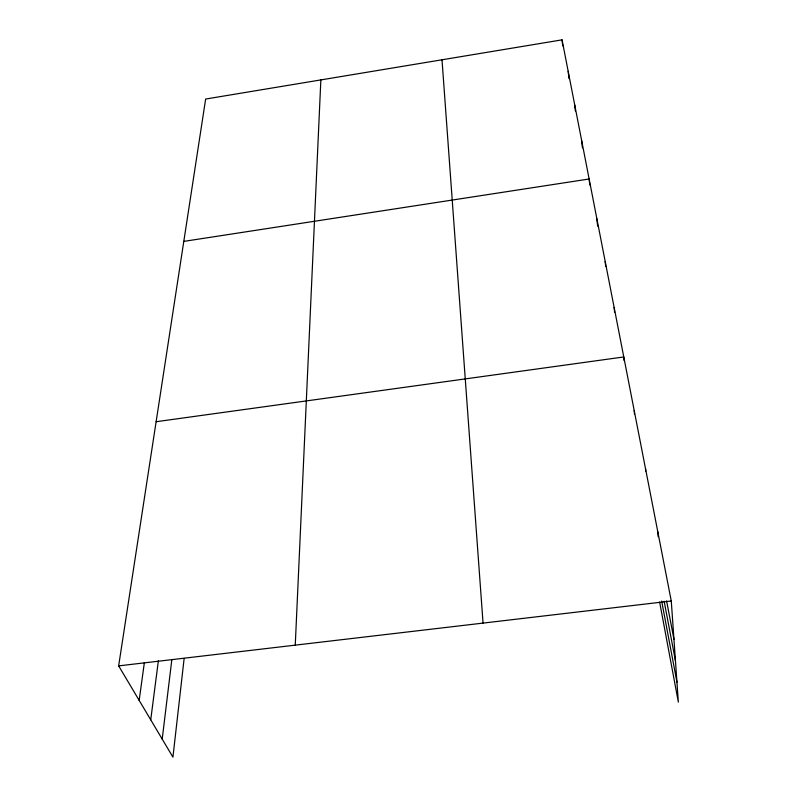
<?xml version="1.0" encoding="UTF-8"?>
<svg xmlns="http://www.w3.org/2000/svg" width="797" height="797" viewBox="0 0 797 797"><rect width="100%" height="100%" fill="white"/><g stroke="black" fill="none" stroke-linecap="round" stroke-linejoin="round"><path stroke-width="1.2" d="M295.259 645.152L320.852 79.909M184.147 658.412L172.929 757.15L118.653 665.884L205.646 99.047L562.054 39.85L671.273 600.998L678.347 702.127L659.627 602.014M162.209 739.118L171.813 659.816M150.733 719.83L158.374 660.813M139.166 700.374L144.357 662.696M183.798 241.391L589.132 178.986L589.76 185.043M156.122 421.723L623.772 356.956L624.121 360.662M118.653 665.884L671.273 600.998M666.581 600.848L673.953 639.314M664.14 601.267L675.467 660.872M661.659 601.068L676.962 682.212M562.054 39.85L562.722 45.847M568.181 71.341L568.978 78.624M574.707 104.885L575.374 111.022M581.68 140.69L582.438 147.893M596.883 218.806L597.63 226.129M605.192 261.516L605.68 266.427M614.138 307.443L614.607 312.374M634.203 410.515L634.522 414.211M645.51 468.616L645.709 471.067M657.824 531.868L658.192 536.73M442.006 59.785L483.052 623.095"/></g></svg>
